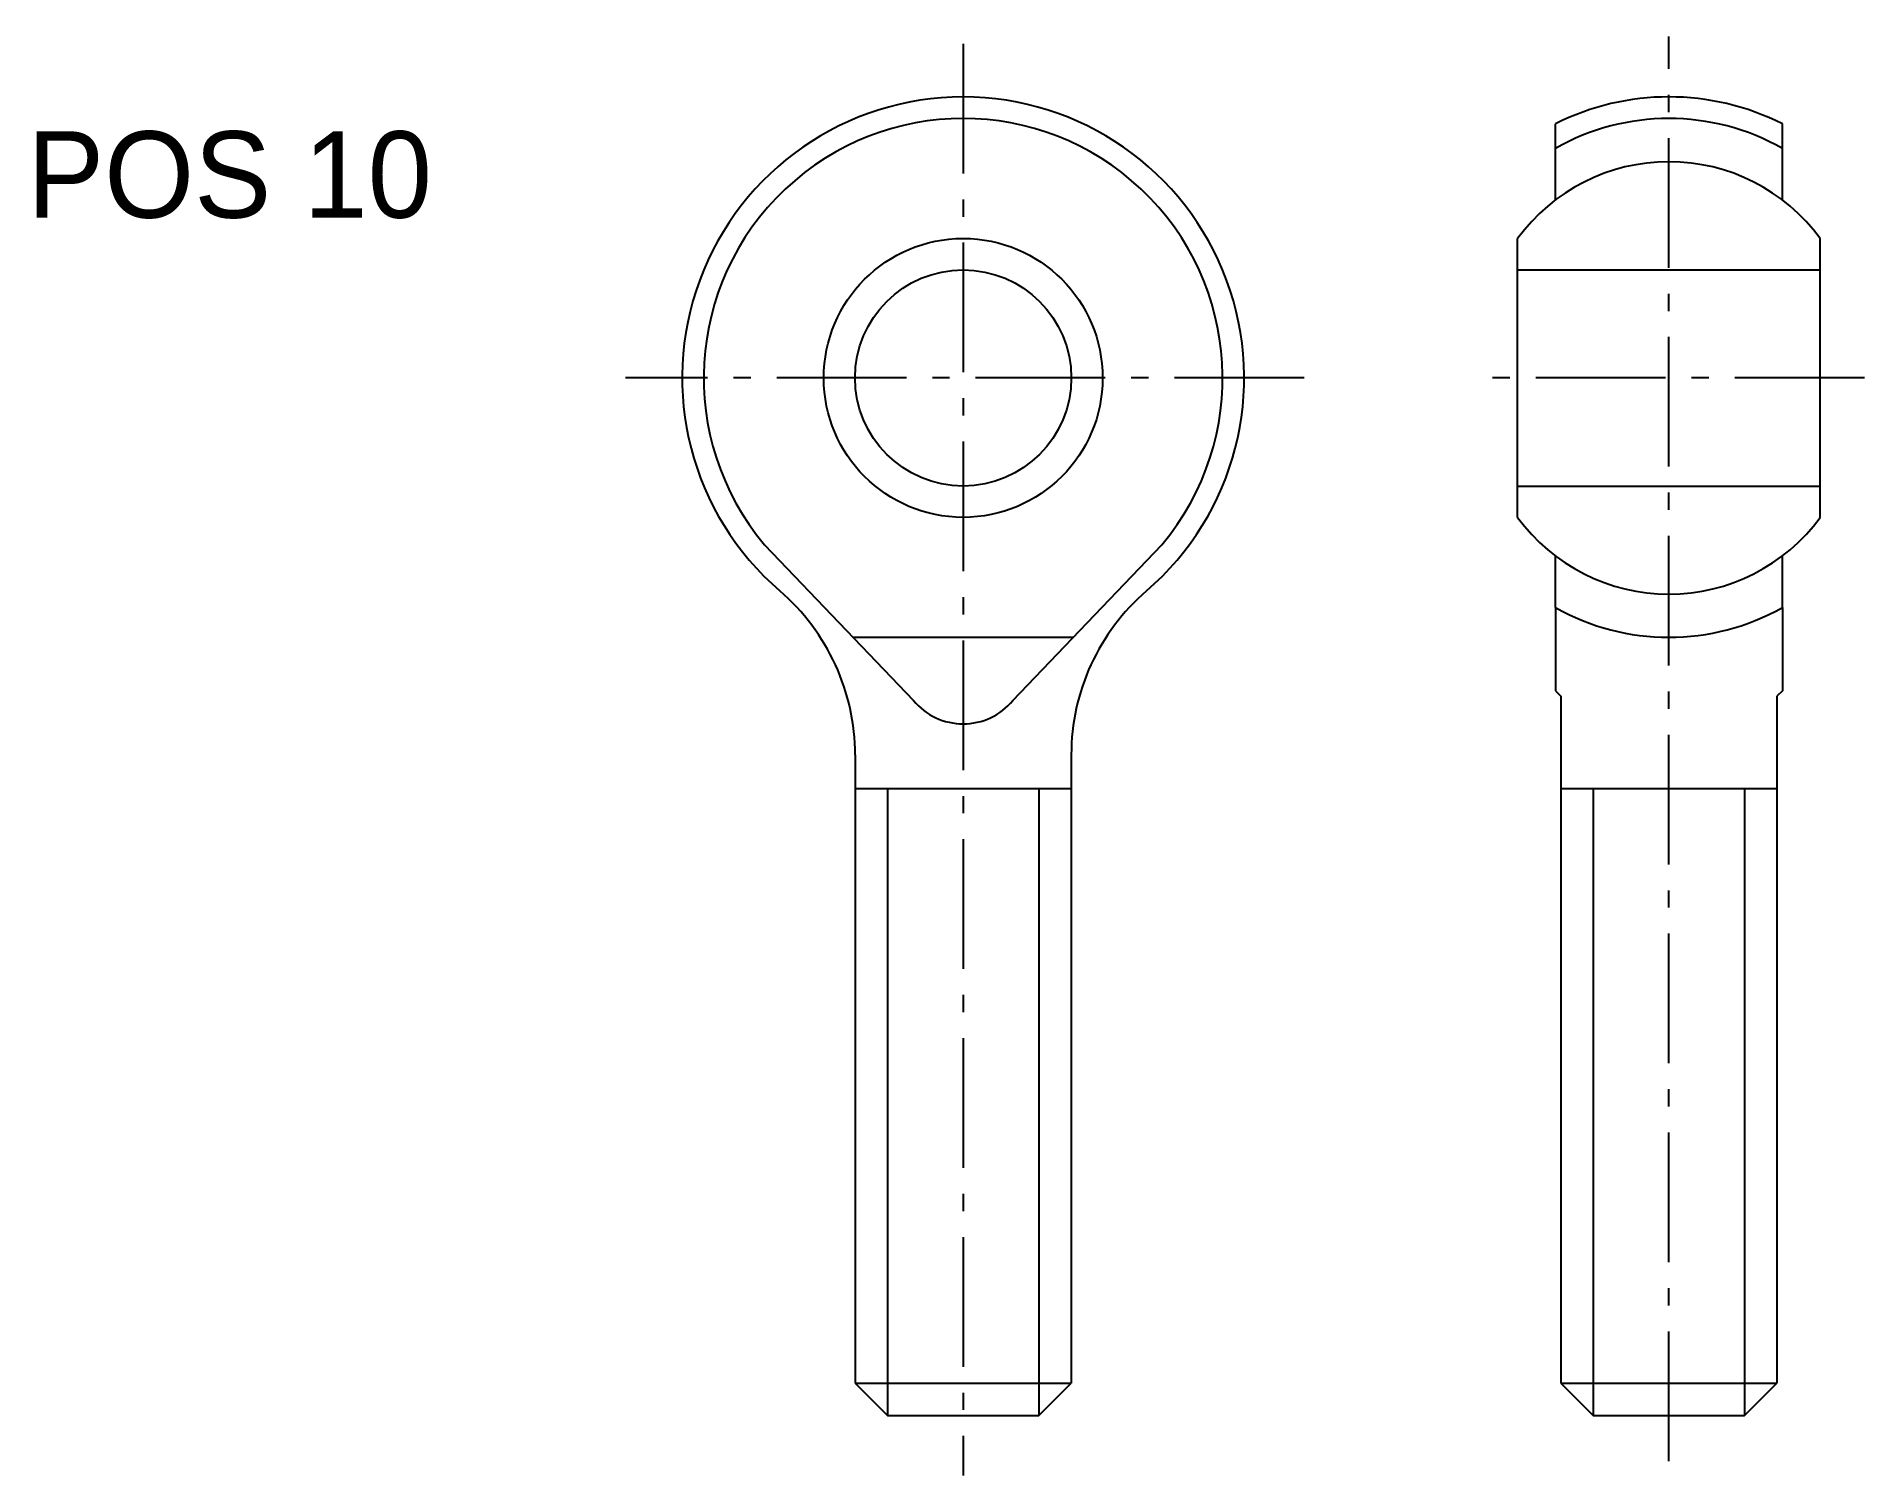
# Model space of a CAD drawing. Extents: x -1484.2 to -1399.6, y 305.3 to 371.9.
import ezdxf

# ---------------------------------------------------------------- set-up
doc = ezdxf.new("R2010")
doc.units = 0
doc.header["$MEASUREMENT"] = 0
doc.linetypes.add('SCENTER', pattern=[9.2, 6, -1.2, 0.8, -1.2])
doc.layers.get('0').update_dxf_attribs({"linetype": 'CONTINUOUS'})
doc.layers.add('CON', color=2, linetype='CONTINUOUS')
doc.layers.add('SCEN', color=1, linetype='SCENTER')

msp = doc.modelspace()

# ---------------------------------------------------------------- linework, layer by layer
for p, q in [((-1444.82, 337.07), (-1444.82, 308.07)), ((-1437.82, 337.07), (-1437.82, 308.07)), ((-1412.174, 337.07), (-1412.174, 308.07)), ((-1405.174, 337.07), (-1405.174, 308.07))]:
    msp.add_line(p, q)
at = {"layer": 'CON'}
for p, q in [((-1413.924, 364.301), (-1413.924, 367.823)), ((-1403.424, 364.301), (-1403.424, 367.823)), ((-1415.674, 349.62), (-1415.674, 362.52)), ((-1401.674, 349.62), (-1401.674, 362.52)), ((-1415.674, 361.07), (-1401.674, 361.07)), ((-1415.674, 351.07), (-1401.674, 351.07)), ((-1450.512, 348.355), (-1443.618, 341.141)), ((-1439.022, 341.141), (-1432.128, 348.355)), ((-1413.924, 345.45), (-1413.924, 347.838)), ((-1403.424, 345.45), (-1403.424, 347.838)), ((-1413.924, 345.45), (-1413.924, 341.6)), ((-1403.424, 345.45), (-1403.424, 341.6)), ((-1446.417, 344.07), (-1436.224, 344.07)), ((-1413.924, 341.6), (-1413.674, 341.35)), ((-1413.674, 341.35), (-1413.674, 309.57)), ((-1403.424, 341.6), (-1403.674, 341.35)), ((-1403.674, 341.35), (-1403.674, 309.57)), ((-1446.32, 338.634), (-1446.32, 309.57)), ((-1436.32, 338.634), (-1436.32, 309.57)), ((-1446.32, 337.07), (-1436.32, 337.07)), ((-1413.674, 337.07), (-1403.674, 337.07)), ((-1446.32, 309.57), (-1444.82, 308.07)), ((-1446.32, 309.57), (-1436.32, 309.57)), ((-1437.82, 308.07), (-1436.32, 309.57)), ((-1413.674, 309.57), (-1403.674, 309.57)), ((-1413.674, 309.57), (-1412.174, 308.07)), ((-1405.174, 308.07), (-1403.674, 309.57)), ((-1444.82, 308.07), (-1437.82, 308.07)), ((-1412.174, 308.07), (-1405.174, 308.07))]:
    msp.add_line(p, q, dxfattribs=at)
for radius in [6.45, 5]:
    msp.add_circle((-1441.32, 356.07), radius, dxfattribs=at)
for centre, radius, start, end in [((-1441.32, 356.07), 13, 310.70571, 229.29429), ((-1408.674, 357.393), 11.676, 63.2804, 116.7196), ((-1441.32, 356.07), 12, 319.9948, 220.0052), ((-1408.674, 357.393), 10.676, 60.54509, 119.45491), ((-1408.674, 357.393), 8.676, 36.21696, 143.78304), ((-1408.674, 354.746), 8.676, 216.21696, 323.78304), ((-1456.32, 338.634), 10, 0, 49.29429), ((-1426.32, 338.634), 10, 130.70571, 180), ((-1408.674, 354.746), 10.676, 240.54509, 299.45491), ((-1441.32, 343.07), 3, 220.0052, 319.9948)]:
    msp.add_arc(centre, radius, start, end, dxfattribs=at)
at = {"layer": 'SCEN'}
for p, q in [((-1441.32, 371.529), (-1441.32, 305.301)), ((-1408.674, 305.965), (-1408.674, 371.861)), ((-1425.545, 356.07), (-1456.944, 356.07)), ((-1399.628, 356.07), (-1417.903, 356.07))]:
    msp.add_line(p, q, dxfattribs=at)

# ---------------------------------------------------------------- texts
at = {"layer": 'CON', "insert": (-1484.623, 367.479), "char_height": 4, "width": 22.39103, "attachment_point": 1}
msp.add_mtext('POS 10', dxfattribs=at)

doc.saveas('drawing.dxf')
